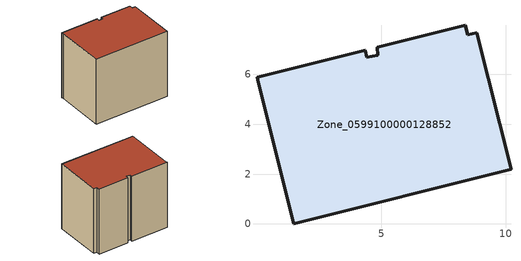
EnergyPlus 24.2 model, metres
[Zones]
Zone_0599100000128852
 floor ground (C_G): 8.37,7.98 8.48,7.6 8.83,7.68 10.21,2.19 1.48,0 0.07,5.7 0.01,5.88 4.35,6.97 4.42,6.68 4.86,6.78 4.84,7.09 z0
 wall outside (C_F): 10.21,2.19 8.83,7.68 8.48,7.6 8.37,7.98 4.84,7.09 4.86,6.78 4.42,6.68 4.35,6.97 0.01,5.88 0.07,5.7 1.48,0 10.21,2.19 z0:8.02
 roof outside (C_R): 8.48,7.6 8.37,7.98 4.84,7.09 4.86,6.78 4.42,6.68 4.35,6.97 0.01,5.88 0.07,5.7 1.48,0 10.21,2.19 8.83,7.68 z8.02
[BUILDING]
Pand.0599100000128852: North Axis=0; Terrain=City; Loads Convergence Tolerance Value=0.04; Temperature Convergence Tolerance Value=0.4; Solar Distribution=FullExterior; Maximum Number of Warmup Days=25; Minimum Number of Warmup Days=1
[Site:Location]
Rotterdam.The.Hague.AP_ZH_NLD Design_Conditions: Latitude=51.96; Longitude=4.45; Time Zone=1; Elevation=-4.5
[SITE:GROUNDTEMPERATURE:BUILDINGSURFACE]
18, 18, 18, 18, 18, 18, 18, 18, 18, 18, 18, 18
[MATERIAL] Thermal Absorptance=0.9; Solar Absorptance=0.7; Visible Absorptance=0.7
Name | Roughness | Thickness | Conductivity | Density | Specific Heat
G.TC.1965-1974 | MediumSmooth | 0.15 | 0.882353 | 540 | 1210
F.TC.1965-1974 | Rough | 0.3 | 0.697674 | 1920 | 840
R.TC.1965-1974 | MediumRough | 0.2 | 0.232558 | 1500 | 1000
[CONSTRUCTION]
C_G: G.TC.1965-1974
C_F: F.TC.1965-1974
C_R: R.TC.1965-1974
[ZONE]
Zone_0599100000128852: Type=1; Multiplier=1; Ceiling Height=Autocalculate; Volume=Autocalculate; Floor Area=autocalculate; Part of Total Floor Area=Yes
[ZONEINFILTRATION:DESIGNFLOWRATE]
Infil_Zone_0599100000128852: Zone or ZoneList or Space or SpaceList=Zone_0599100000128852; Schedule=AlwaysOn; Design Flow Rate Calculation Method=Flow/Area; Flow Rate per Floor Area=0.003; Constant Term Coefficient=1; Temperature Term Coefficient=0; Velocity Term Coefficient=0; Velocity Squared Term Coefficient=0
[HVACTEMPLATE:ZONE:IDEALLOADSAIRSYSTEM]
Zone_0599100000128852: Maximum Heating Supply Air Temperature=50; Minimum Cooling Supply Air Temperature=13; Maximum Heating Supply Air Humidity Ratio=0.0156; Minimum Cooling Supply Air Humidity Ratio=0.0077; Heating Limit=NoLimit; Cooling Limit=NoLimit; Dehumidification Control Type=ConstantSensibleHeatRatio; Cooling Sensible Heat Ratio=0.7; Dehumidification Setpoint=60; Humidification Control Type=None; Humidification Setpoint=30; Outdoor Air Method=None; Outdoor Air Flow Rate per Person=0.00944; Outdoor Air Flow Rate per Zone Floor Area=0; Outdoor Air Flow Rate per Zone=0; Demand Controlled Ventilation Type=None; Outdoor Air Economizer Type=NoEconomizer; Heat Recovery Type=None; Sensible Heat Recovery Effectiveness=0.7; Latent Heat Recovery Effectiveness=0.65
[ZONECONTROL:THERMOSTAT]
ThermostatControl_Zone_0599100000128852: Zone or ZoneList=Zone_0599100000128852; Control Type Schedule=DualSetpointControlType; Control 1=Thermostat_Zone_0599100000128852; Temperature Difference Between Cutout And Setpoint=0
[THERMOSTATSETPOINT:DUALSETPOINT]
Thermostat_Zone_0599100000128852: Heating Setpoint Temperature Schedule=HeatingSetpoint_Zone_0599100000128852; Cooling Setpoint Temperature Schedule=CoolingSetpoint_Zone_0599100000128852
[SCHEDULE:COMPACT]
HeatingSetpoint_Zone_0599100000128852: Through: 12/31, For: AllDays, Until: 24:00, 21
CoolingSetpoint_Zone_0599100000128852: Through: 12/31, For: AllDays, Until: 24:00, 24
DualSetpointControlType: Through: 12/31, For: AllDays, Until: 24:00, 4
AlwaysOn: Through: 12/31, For: AllDays, Until: 24:00, 1
